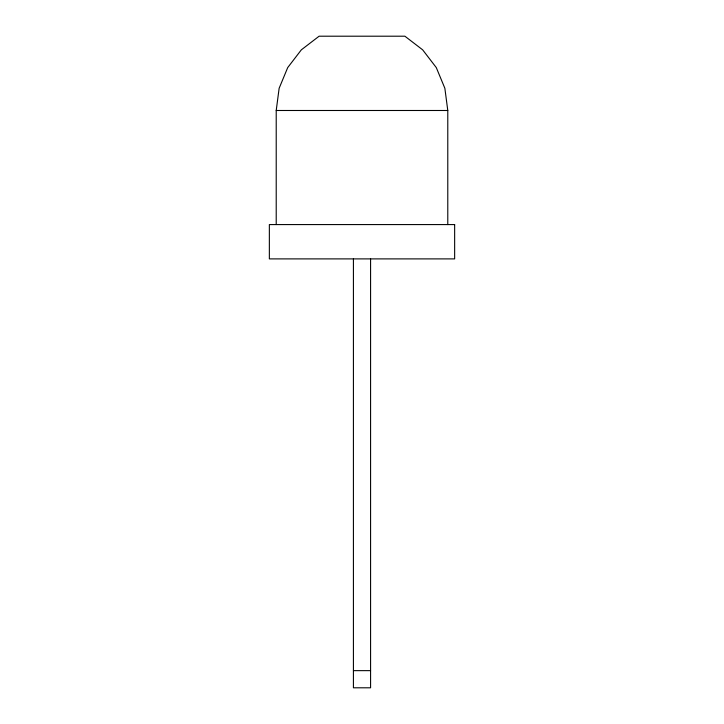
<?xml version="1.0" encoding="UTF-8"?>
<svg xmlns="http://www.w3.org/2000/svg" width="724" height="724" viewBox="0 0 724 724"><rect width="100%" height="100%" fill="white"/><g stroke="black" fill="none" stroke-linecap="round" stroke-linejoin="round"><path stroke-width="1.09" d="M276.215 224.576L276.215 110.491L279.138 88.283L287.709 67.594L301.347 49.829L319.112 36.2L404.888 36.2L422.653 49.829L436.291 67.594L444.862 88.283L447.785 110.491L447.785 224.576M276.215 110.491L447.785 110.491M353.421 670.641L370.579 670.641M370.579 258.893L370.579 687.8L353.421 687.8L353.421 258.893M454.645 224.576L269.355 224.576L269.355 258.893L454.645 258.893L454.645 224.576"/></g></svg>
